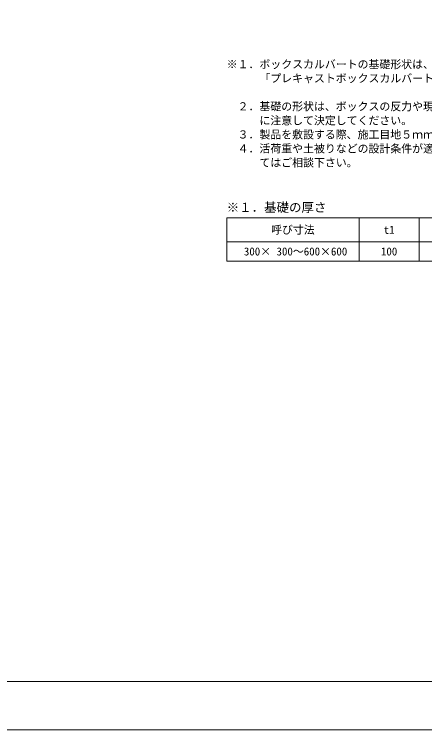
# Model space of a CAD drawing. Units: millimetres at full size, sheet at 1:20; details may follow other scales. Extents: x 0 to 16820, y 0 to 11880.
# Drawn here: x 10055 to 13466, y 0 to 5940 of the extents above; entities that cross this region are included whole.
import ezdxf
from ezdxf.enums import TextEntityAlignment as Align

# ---------------------------------------------------------------- set-up
doc = ezdxf.new("R2010")
doc.units = ezdxf.units.MM
doc.header["$LTSCALE"] = 20
doc.layers.add('D-DOC', color=7, linetype='Continuous', lineweight=13)
doc.layers.add('D-TTL', color=2, linetype='Continuous', lineweight=13)
doc.styles.add('ＭＳ ゴシック', font='')
doc.styles.get('ＭＳ ゴシック').set_extended_font_data('MS Gothic')

msp = doc.modelspace()

# ---------------------------------------------------------------- linework, layer by layer
at = {"layer": 'D-DOC'}
for p, q in [((11820, 4250.78), (13920, 4250.78)), ((11820, 4250.78), (11820, 3890.78)), ((12920, 4250.78), (12920, 3890.78)), ((13420, 4250.78), (13420, 3890.78)), ((11820, 4050.78), (13920, 4050.78)), ((11820, 3890.78), (13920, 3890.78))]:
    msp.add_line(p, q, dxfattribs=at)
at = {"layer": 'D-TTL'}
for points in [[(0, 0), (16820, 0), (16820, 11880), (0, 11880)], [(400, 400), (16420, 400), (16420, 11480), (400, 11480)]]:
    msp.add_lwpolyline(points, close=True, dxfattribs=at)

# ---------------------------------------------------------------- texts
at = {"layer": 'D-DOC', "style": 'ＭＳ ゴシック'}
for s, p in [('※１．ボックスカルバートの基礎形状は、以下の指針を参照しています。', (11820, 5558.1)), ('\u3000\u3000\u3000「プレキャストボックスカルバート設計施工マニュアル\u3000平成19年7月', (11820, 5441.43)), ('\u3000２．基礎の形状は、ボックスの反力や現地の状況を確認し、適用する指針等', (11820, 5208.1)), ('\u3000\u3000\u3000に注意して決定してください。', (11820, 5091.43)), ('\u3000３．製品を敷設する際、施工目地５ｍｍを考慮しています。', (11820, 4974.76)), ('\u3000４．活荷重や土被りなどの設計条件が適用範囲外の場合や、規格外寸法につい', (11820, 4858.1)), ('\u3000\u3000\u3000てはご相談下さい。', (11820, 4741.43))]:
    msp.add_text(s, height=66.46, dxfattribs=at).set_placement(p, align=Align.TOP_LEFT)
msp.add_text('※１．基礎の厚さ', height=75.95, dxfattribs=at).set_placement((11820, 4276.21), align=Align.BOTTOM_LEFT)
for s, p in [('呼び寸法', (12370, 4150.78)), ('t1', (13170, 4150.78)), (' 300× 300～600×600', (12370, 3970.78)), ('100', (13170, 3970.78))]:
    msp.add_text(s, height=66.46, dxfattribs=at).set_placement(p, align=Align.MIDDLE_CENTER)

doc.saveas('drawing.dxf')
